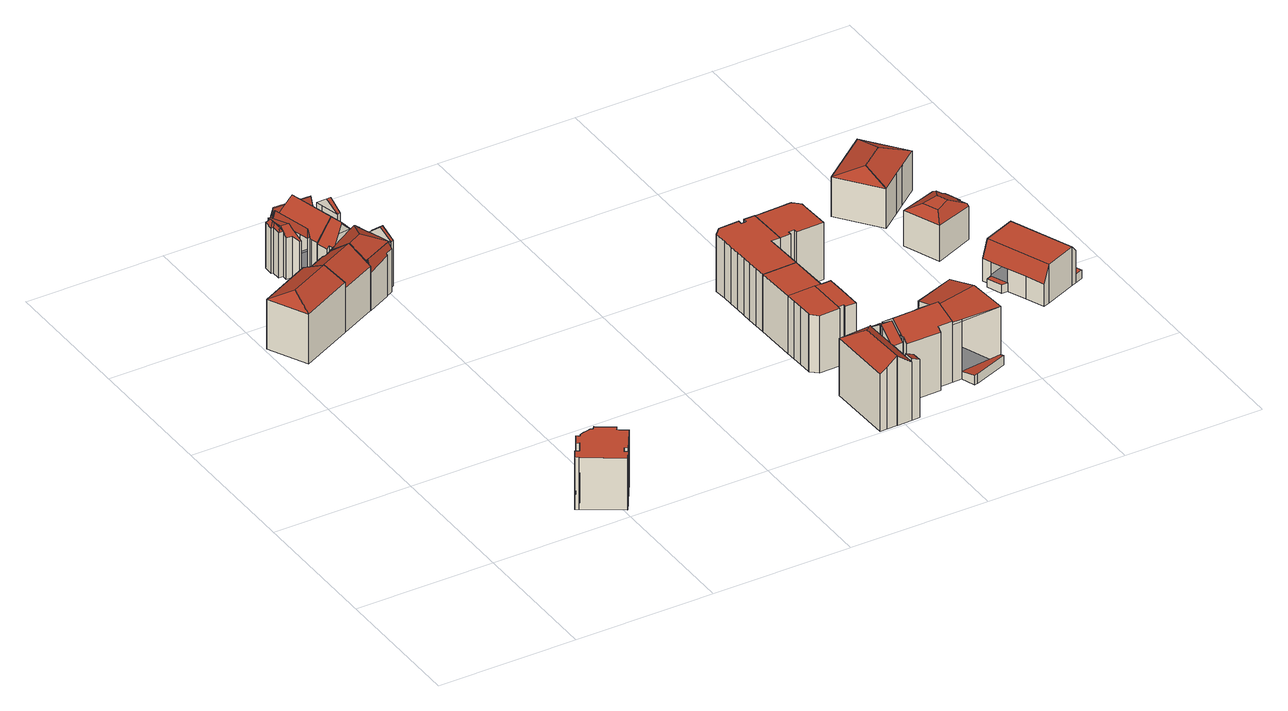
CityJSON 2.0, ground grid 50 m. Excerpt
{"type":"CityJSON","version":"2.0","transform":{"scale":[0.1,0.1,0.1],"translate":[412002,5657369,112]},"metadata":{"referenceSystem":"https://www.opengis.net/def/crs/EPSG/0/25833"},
"CityObjects":{
"building1":{"type":"Building","attributes":{"Dachtyp_tdc":"tdcPolyFlatRoof","Gemeindeschluessel":14612000,"Dachneigung":0,"QualitaetDacherkennung":42,"Geometrietyp2DReferenz":"3000","measuredHeight":19.57,"function":"31001_9998","roofType":"1000"},"geometry":[{"type":"Solid","lod":"2","boundaries":[[[[0,1,2,3]],[[1,4,5,2]],[[4,6,7,5]],[[6,8,9,7]],[[8,10,11,9]],[[10,12,13,11]],[[12,14,15,13]],[[12,10,8,6,4,1,0,16,17,18,19,20,21,22,23,24,25,26,27,28,29,30,31,32,33,34,35,14]],[[15,36,37,38,39,40,41,42,43,44,45,46,47,48,49,50,51,52,53,54,55,3,2,5,7,9,11,13]],[[14,35,36,15]],[[35,34,37,36]],[[34,33,38,37]],[[33,32,39,38]],[[32,31,40,39]],[[31,30,41,40]],[[30,29,42,41]],[[29,28,43,42]],[[28,27,44,43]],[[27,26,45,44]],[[26,25,46,45]],[[25,24,47,46]],[[24,23,48,47]],[[23,22,49,48]],[[22,21,50,49]],[[21,20,51,50]],[[20,19,52,51]],[[19,18,53,52]],[[18,17,54,53]],[[17,16,55,54]],[[16,0,3,55]]]],"semantics":{"surfaces":[{"type":"WallSurface"},{"type":"RoofSurface"},{"type":"GroundSurface"}],"values":[[0,0,0,0,0,0,0,1,2,0,0,0,0,0,0,0,0,0,0,0,0,0,0,0,0,0,0,0,0,0]]}}]},
"building2":{"type":"Building","attributes":{"Dachtyp_tdc":"tdcHipAndGableRoof","Gemeindeschluessel":14612000,"Dachneigung":25.98,"QualitaetDacherkennung":74,"Geometrietyp2DReferenz":"3000","measuredHeight":22.42,"function":"31001_9998","roofType":"5000"},"geometry":[{"type":"Solid","lod":"2","boundaries":[[[[56,57,58,59]],[[57,60,61,58]],[[60,62,63,61]],[[62,56,59,63]],[[60,57,64]],[[56,62,65]],[[57,56,65,64]],[[62,60,64,65]],[[59,58,61,63]]]],"semantics":{"surfaces":[{"type":"WallSurface"},{"type":"RoofSurface"},{"type":"GroundSurface"}],"values":[[0,0,0,0,1,0,1,1,2]]}}]},
"building3":{"type":"Building","attributes":{"Gemeindeschluessel":14612000,"Geometrietyp2DReferenz":"3000","function":"31001_9998","roofType":"9999"},"children":["building3-1","building3-2"]},
"building3-1":{"type":"BuildingPart","attributes":{"Dachtyp_tdc":"tdcGableRoof","Dachneigung":25.85,"QualitaetDacherkennung":44,"Geometrietyp2DReferenz":"3000","measuredHeight":4.5,"roofType":"3100"},"parents":["building3"],"geometry":[{"type":"MultiSurface","lod":"2","boundaries":[[[66,67,68,69]],[[67,70,71,68]],[[70,72,73,71]],[[72,74,75,73]],[[74,76,77,75]],[[78,79,80]],[[78,81,82,79]],[[81,83,84,82]],[[83,85,86,84]],[[85,87,88,86]],[[87,89,90,88]],[[89,91,92,90]],[[91,93,94,92]],[[93,66,69,94]],[[89,87,85,83,81,78,95]],[[95,96,76,74,72,70,67,66,93,91,89]],[[69,68,71,73,75,77,97,98,79,82,84,86,88,90,92,94]]],"semantics":{"surfaces":[{"type":"WallSurface"},{"type":"RoofSurface"},{"type":"GroundSurface"}],"values":[0,0,0,0,0,0,0,0,0,0,0,0,0,0,1,1,2]}}]},
"building3-2":{"type":"BuildingPart","attributes":{"Dachtyp_tdc":"tdcGableRoof","Dachneigung":18.68,"QualitaetDacherkennung":45,"Geometrietyp2DReferenz":"3000","measuredHeight":4.35,"roofType":"3100"},"parents":["building3"],"geometry":[{"type":"MultiSurface","lod":"2","boundaries":[[[99,100,101,102]],[[100,103,104,101]],[[103,80,79,104]],[[105,106,77,76]],[[105,107,108,106]],[[107,109,110,108]],[[109,111,112,110]],[[111,113,114,112]],[[113,115,116,114]],[[115,117,118,116]],[[117,119,120,118]],[[119,121,122,120]],[[121,99,102,122]],[[117,115,113,111,109,107,105,76,96,105,123,124]],[[124,80,103,100,99,121,119,117]],[[102,101,104,79,98,97,106,77,106,108,110,112,114,116,118,120,122]]],"semantics":{"surfaces":[{"type":"WallSurface"},{"type":"RoofSurface"},{"type":"GroundSurface"}],"values":[0,0,0,0,0,0,0,0,0,0,0,0,0,1,1,2]}}]},
"building4":{"type":"Building","attributes":{"Dachtyp_tdc":"tdcFreeFormRoof","Gemeindeschluessel":14612000,"Dachneigung":36.76,"QualitaetDacherkennung":71,"Geometrietyp2DReferenz":"3000","measuredHeight":22.38,"function":"31001_9998","roofType":"5000"},"geometry":[{"type":"Solid","lod":"2","boundaries":[[[[125,126,127,128]],[[126,129,59,127]],[[129,130,63,59]],[[129,126,131,132]],[[131,125,133,134,130,132]],[[130,129,132]],[[126,125,131]],[[63,135,136,128,127,59]],[[130,134,135,63]],[[134,133,136,135]],[[133,125,128,136]]]],"semantics":{"surfaces":[{"type":"WallSurface"},{"type":"RoofSurface"},{"type":"GroundSurface"}],"values":[[0,0,0,1,1,0,0,2,0,0,0]]}}]},
"building5":{"type":"Building","attributes":{"Gemeindeschluessel":14612000,"Geometrietyp2DReferenz":"3000","function":"31001_9998","roofType":"9999"},"children":["building5-1","building5-2","building5-3","building5-4","building5-5","building5-6"]},
"building5-1":{"type":"BuildingPart","attributes":{"Dachtyp_tdc":"tdcFreeFormRoof","Dachneigung":81.73,"QualitaetDacherkennung":39,"Geometrietyp2DReferenz":"3000","measuredHeight":20.29,"roofType":"5000"},"parents":["building5"],"geometry":[{"type":"MultiSurface","lod":"2","boundaries":[[[137,138,139,140]],[[138,141,142,139]],[[141,143,144,142]],[[143,145,146,144]],[[145,147,148,146]],[[147,149,150,148]],[[149,151,152,153,154,150]],[[149,147,145,143,141,138,137,155,156]],[[137,157,155]],[[157,158,159,160,151,156,155]],[[151,149,156]],[[140,139,142,144,146,148,150,154,161,162]]],"semantics":{"surfaces":[{"type":"WallSurface"},{"type":"RoofSurface"},{"type":"GroundSurface"}],"values":[0,0,0,0,0,0,0,1,1,1,1,2]}}]},
"building5-2":{"type":"BuildingPart","attributes":{"Dachtyp_tdc":"tdcGableRoof","Dachneigung":38.11,"QualitaetDacherkennung":64,"Geometrietyp2DReferenz":"3000","measuredHeight":20.78,"roofType":"3100"},"parents":["building5"],"geometry":[{"type":"MultiSurface","lod":"2","boundaries":[[[163,164,165,166,167]],[[164,168,169,165]],[[168,170,171,172,169]],[[168,164,173]],[[163,170,174]],[[164,163,174,173]],[[170,168,173,174]],[[166,165,169,172]]],"semantics":{"surfaces":[{"type":"WallSurface"},{"type":"RoofSurface"},{"type":"GroundSurface"}],"values":[0,0,0,0,0,1,1,2]}}]},
"building5-3":{"type":"BuildingPart","attributes":{"Dachtyp_tdc":"tdcGableRoof","Dachneigung":45.44,"QualitaetDacherkennung":45,"Geometrietyp2DReferenz":"3000","measuredHeight":23.15,"roofType":"3100"},"parents":["building5"],"geometry":[{"type":"MultiSurface","lod":"2","boundaries":[[[171,175,176,172]],[[175,177,178,176]],[[177,179,180,178]],[[179,181,182,180]],[[181,183,184,182]],[[183,185,186,184]],[[153,167,166,154]],[[175,171,167,152,160,187,188,177]],[[185,183,181,179,188,187,159,189]],[[153,152,167]],[[177,188,179]],[[172,176,178,180,182,184,186,161,154,166]]],"semantics":{"surfaces":[{"type":"WallSurface"},{"type":"RoofSurface"},{"type":"GroundSurface"}],"values":[0,0,0,0,0,0,0,1,1,0,0,2]}}]},
"building5-4":{"type":"BuildingPart","attributes":{"Dachtyp_tdc":"tdcFreeFormRoof","Dachneigung":83.41,"QualitaetDacherkennung":48,"Geometrietyp2DReferenz":"3000","measuredHeight":19.82,"roofType":"5000"},"parents":["building5"],"geometry":[{"type":"MultiSurface","lod":"2","boundaries":[[[190,191,192,186,185]],[[193,194,195]],[[196,193,195,197,198,191]],[[196,191,190]],[[193,196,190,194]],[[186,192,199,200,162,161]]],"semantics":{"surfaces":[{"type":"WallSurface"},{"type":"RoofSurface"},{"type":"GroundSurface"}],"values":[0,1,1,1,1,2]}}]},
"building5-5":{"type":"BuildingPart","attributes":{"Dachtyp_tdc":"tdcGableRoof","Dachneigung":36.3,"QualitaetDacherkennung":21,"Geometrietyp2DReferenz":"3000","measuredHeight":18.09,"roofType":"3100"},"parents":["building5"],"geometry":[{"type":"MultiSurface","lod":"2","boundaries":[[[201,202,203,204]],[[202,205,206,203]],[[205,207,206]],[[208,209,210]],[[208,211,212,209]],[[211,213,137,140,212]],[[214,215,216,199]],[[215,201,204,216]],[[217,213,211,208,218]],[[218,205,202,201,215,214,198,217]],[[204,203,206,219,209,212,140,162,200,199,216]]],"semantics":{"surfaces":[{"type":"WallSurface"},{"type":"RoofSurface"},{"type":"GroundSurface"}],"values":[0,0,0,0,0,0,0,0,1,1,2]}}]},
"building5-6":{"type":"BuildingPart","attributes":{"Dachtyp_tdc":"tdcFreeFormRoof","Dachneigung":55.7,"QualitaetDacherkennung":13,"Geometrietyp2DReferenz":"3000","measuredHeight":18.67,"roofType":"5000"},"parents":["building5"],"geometry":[{"type":"MultiSurface","lod":"2","boundaries":[[[220,221,222,223]],[[221,210,209,222]],[[207,224,225,206]],[[224,226,227,225]],[[226,220,223,227]],[[228,229,226,224]],[[228,224,207]],[[230,231,229,228,207,232,210]],[[230,210,221]],[[231,230,221,220]],[[229,231,220,226]],[[223,222,209,219,206,225,227]]],"semantics":{"surfaces":[{"type":"WallSurface"},{"type":"RoofSurface"},{"type":"GroundSurface"}],"values":[0,0,0,0,0,1,1,1,1,1,1,2]}}]},
"building6":{"type":"Building","attributes":{"Gemeindeschluessel":14612000,"Geometrietyp2DReferenz":"3000","function":"31001_9998","roofType":"9999"},"children":["building6-1","building6-2","building6-3","building6-4"]},
"building6-1":{"type":"BuildingPart","attributes":{"Dachtyp_tdc":"tdcFreeFormRoof","Dachneigung":74.92,"QualitaetDacherkennung":21,"Geometrietyp2DReferenz":"3000","measuredHeight":18.98,"roofType":"5000"},"parents":["building6"],"geometry":[{"type":"MultiSurface","lod":"2","boundaries":[[[233,234,235,236]],[[234,237,238,235]],[[237,239,240,238]],[[239,241,242,240]],[[241,243,244,242]],[[243,245,246,244]],[[247,233,236,248]],[[243,241,239,237,234,233,249]],[[233,247,249]],[[247,245,243,249]],[[236,235,238,240,242,244,246,248]]],"semantics":{"surfaces":[{"type":"WallSurface"},{"type":"RoofSurface"},{"type":"GroundSurface"}],"values":[0,0,0,0,0,0,0,1,1,1,2]}}]},
"building6-2":{"type":"BuildingPart","attributes":{"Dachtyp_tdc":"tdcGableRoof","Dachneigung":38.76,"QualitaetDacherkennung":41,"Geometrietyp2DReferenz":"3000","measuredHeight":20.73,"roofType":"3100"},"parents":["building6"],"geometry":[{"type":"MultiSurface","lod":"2","boundaries":[[[250,251,252,253,254]],[[251,255,256,252]],[[255,257,258,256]],[[255,251,259]],[[250,260,257,261]],[[251,250,261,259]],[[257,255,259,261]],[[253,252,256,258]]],"semantics":{"surfaces":[{"type":"WallSurface"},{"type":"RoofSurface"},{"type":"GroundSurface"}],"values":[0,0,0,0,0,1,1,2]}}]},
"building6-3":{"type":"BuildingPart","attributes":{"Dachtyp_tdc":"tdcHipAndGableRoof","Dachneigung":34.8,"QualitaetDacherkennung":24,"Geometrietyp2DReferenz":"3000","measuredHeight":22.29,"roofType":"5000"},"parents":["building6"],"geometry":[{"type":"MultiSurface","lod":"2","boundaries":[[[262,263,264,265]],[[263,266,267,268,264]],[[269,270,271,272,273]],[[270,274,275,271]],[[274,254,253,275]],[[276,277,247,248,258,257]],[[278,262,265,246,245]],[[276,260,254,274,270,269,279,280]],[[279,281,282,283,266,263,262,280]],[[262,278,277,276,280]],[[265,264,268,284,285,272,271,275,253,258,248,246]]],"semantics":{"surfaces":[{"type":"WallSurface"},{"type":"RoofSurface"},{"type":"GroundSurface"}],"values":[0,0,0,0,0,0,0,1,1,1,2]}}]},
"building6-4":{"type":"BuildingPart","attributes":{"Dachtyp_tdc":"tdcGableRoof","Dachneigung":50.47,"QualitaetDacherkennung":64,"Geometrietyp2DReferenz":"3000","measuredHeight":23.07,"roofType":"3100"},"parents":["building6"],"geometry":[{"type":"MultiSurface","lod":"2","boundaries":[[[286,273,272,287]],[[267,288,289,268]],[[288,290,291,289]],[[290,292,293,291]],[[292,188,294,293]],[[188,295,296,294]],[[295,297,298,296]],[[297,286,287,298]],[[188,292,290,288,267,283,299]],[[299,281,300,273,286,297,295,188]],[[287,272,285,284,268,289,291,293,294,296,298]]],"semantics":{"surfaces":[{"type":"WallSurface"},{"type":"RoofSurface"},{"type":"GroundSurface"}],"values":[0,0,0,0,0,0,0,0,1,1,2]}}]},
"building7":{"type":"Building","attributes":{"Gemeindeschluessel":14612000,"Geometrietyp2DReferenz":"3000","function":"31001_9998","roofType":"9999"},"children":["building7-1","building7-2","building7-3"]},
"building7-1":{"type":"BuildingPart","attributes":{"Dachtyp_tdc":"tdcGableRoof","Dachneigung":36,"QualitaetDacherkennung":92,"Geometrietyp2DReferenz":"3000","measuredHeight":26.16,"roofType":"3100"},"parents":["building7"],"geometry":[{"type":"MultiSurface","lod":"2","boundaries":[[[301,302,303,304]],[[305,306,307,308]],[[306,309,310,307]],[[309,311,312,310]],[[311,313,314,312]],[[313,301,304,314]],[[315,316,309,306,305,317,318]],[[301,319,315,318,320,302]],[[313,319,301]],[[311,316,315,319,313]],[[309,316,311]],[[304,303,308,307,310,312,314]]],"semantics":{"surfaces":[{"type":"WallSurface"},{"type":"RoofSurface"},{"type":"GroundSurface"}],"values":[0,0,0,0,0,0,1,1,0,0,0,2]}}]},
"building7-2":{"type":"BuildingPart","attributes":{"Dachtyp_tdc":"tdcHipAndGableRoof","Dachneigung":38.41,"QualitaetDacherkennung":63,"Geometrietyp2DReferenz":"3000","measuredHeight":26.2,"roofType":"5000"},"parents":["building7"],"geometry":[{"type":"MultiSurface","lod":"2","boundaries":[[[321,322,323,324]],[[322,325,326,323]],[[325,327,328,326]],[[327,329,330,328]],[[329,331,332,330]],[[331,333,334,332]],[[333,335,305,308,334]],[[336,337,338,303,302]],[[333,331,339]],[[331,329,327,325,339]],[[325,322,321,337,336,320,317,335,333,339]],[[338,324,323,326,328,330,332,334,308,303]]],"semantics":{"surfaces":[{"type":"WallSurface"},{"type":"RoofSurface"},{"type":"GroundSurface"}],"values":[0,0,0,0,0,0,0,0,1,1,1,2]}}]},
"building7-3":{"type":"BuildingPart","attributes":{"Dachtyp_tdc":"tdcPolyFlatRoof","Dachneigung":26.64,"QualitaetDacherkennung":100,"Geometrietyp2DReferenz":"3000","measuredHeight":23.22,"roofType":"2100"},"parents":["building7"],"geometry":[{"type":"MultiSurface","lod":"2","boundaries":[[[340,341,342,343]],[[341,344,321,324,342]],[[345,340,343,338,337]],[[345,344,341,340]],[[343,342,324,338]]],"semantics":{"surfaces":[{"type":"WallSurface"},{"type":"RoofSurface"},{"type":"GroundSurface"}],"values":[0,0,0,1,2]}}]},
"building8":{"type":"Building","attributes":{"Gemeindeschluessel":14612000,"Geometrietyp2DReferenz":"3000","function":"31001_9998","roofType":"9999"},"children":["building8-1","building8-2","building8-3"]},
"building8-1":{"type":"BuildingPart","attributes":{"Dachtyp_tdc":"tdcPolyFlatRoof","Dachneigung":0,"QualitaetDacherkennung":44,"Geometrietyp2DReferenz":"3000","measuredHeight":21.43,"roofType":"1000"},"parents":["building8"],"geometry":[{"type":"MultiSurface","lod":"2","boundaries":[[[346,347,348,349]],[[350,351,352,353]],[[351,346,349,352]],[[351,350,354,347,346]],[[349,348,355,353,352]]],"semantics":{"surfaces":[{"type":"WallSurface"},{"type":"RoofSurface"},{"type":"GroundSurface"}],"values":[0,0,0,1,2]}}]},
"building8-2":{"type":"BuildingPart","attributes":{"Dachtyp_tdc":"tdcPolyFlatRoof","Dachneigung":0,"QualitaetDacherkennung":56,"Geometrietyp2DReferenz":"3000","measuredHeight":21.45,"roofType":"1000"},"parents":["building8"],"geometry":[{"type":"MultiSurface","lod":"2","boundaries":[[[356,357,348,347]],[[356,358,359,357]],[[358,360,361,359]],[[360,362,363,361]],[[362,364,365,363]],[[364,366,367,365]],[[366,368,369,367]],[[368,370,371,369]],[[370,368,366,364,362,360,358,356,347,354]],[[355,348,357,359,361,363,365,367,369,371]]],"semantics":{"surfaces":[{"type":"WallSurface"},{"type":"RoofSurface"},{"type":"GroundSurface"}],"values":[0,0,0,0,0,0,0,0,1,2]}}]},
"building8-3":{"type":"BuildingPart","attributes":{"Dachtyp_tdc":"tdcPolyFlatRoof","Dachneigung":0,"QualitaetDacherkennung":40,"Geometrietyp2DReferenz":"3000","measuredHeight":21.57,"roofType":"1000"},"parents":["building8"],"geometry":[{"type":"MultiSurface","lod":"2","boundaries":[[[372,373,374,371,370]],[[373,375,376,374]],[[375,377,378,376]],[[377,379,380,378]],[[379,381,382,380]],[[381,383,384,382]],[[383,385,350,353,384]],[[385,383,381,379,377,375,373,372,386]],[[355,371,374,376,378,380,382,384,353]]],"semantics":{"surfaces":[{"type":"WallSurface"},{"type":"RoofSurface"},{"type":"GroundSurface"}],"values":[0,0,0,0,0,0,0,1,2]}}]},
"building9":{"type":"Building","attributes":{"Dachtyp_tdc":"tdcPolyFlatRoof","Gemeindeschluessel":14612000,"Dachneigung":0,"QualitaetDacherkennung":51,"Geometrietyp2DReferenz":"3000","measuredHeight":21.41,"function":"31001_9998","roofType":"1000"},"geometry":[{"type":"Solid","lod":"2","boundaries":[[[[387,388,389,390]],[[388,391,392,389]],[[391,393,394,392]],[[393,395,396,394]],[[395,397,398,396]],[[397,346,399,398]],[[346,351,400,399]],[[351,401,402,400]],[[401,403,404,402]],[[403,405,406,404]],[[405,407,408,406]],[[407,409,410,408]],[[409,411,412,410]],[[411,413,414,412]],[[413,415,416,414]],[[415,417,418,416]],[[417,419,420,418]],[[419,387,390,420]],[[419,417,415,413,411,409,407,405,403,401,351,346,397,395,393,391,388,387]],[[390,389,392,394,396,398,399,400,402,404,406,408,410,412,414,416,418,420]]]],"semantics":{"surfaces":[{"type":"WallSurface"},{"type":"RoofSurface"},{"type":"GroundSurface"}],"values":[[0,0,0,0,0,0,0,0,0,0,0,0,0,0,0,0,0,0,1,2]]}}]},
"building10":{"type":"Building","attributes":{"Dachtyp_tdc":"tdcFreeFormRoof","Gemeindeschluessel":14612000,"Dachneigung":37.62,"QualitaetDacherkennung":92,"Geometrietyp2DReferenz":"3000","measuredHeight":27.52,"function":"31001_9998","roofType":"5000"},"geometry":[{"type":"Solid","lod":"2","boundaries":[[[[421,422,423,424]],[[422,425,426,423]],[[425,427,428,426]],[[427,429,430,428]],[[429,431,432,430]],[[431,433,434,432]],[[433,435,436,434]],[[435,437,438,436]],[[437,439,440,438]],[[439,421,424,440]],[[439,437,435,433,441,442]],[[427,425,422,421,442,441,431,429]],[[433,431,441]],[[421,439,442]],[[424,423,426,428,430,432,434,436,438,440]]]],"semantics":{"surfaces":[{"type":"WallSurface"},{"type":"RoofSurface"},{"type":"GroundSurface"}],"values":[[0,0,0,0,0,0,0,0,0,0,1,1,0,0,2]]}}]},
"building11":{"type":"Building","attributes":{"Dachtyp_tdc":"tdcPolyFlatRoof","Gemeindeschluessel":14612000,"Dachneigung":0,"QualitaetDacherkennung":48,"Geometrietyp2DReferenz":"3000","measuredHeight":21.56,"function":"31001_9998","roofType":"1000"},"geometry":[{"type":"Solid","lod":"2","boundaries":[[[[443,444,445,446]],[[444,447,448,445]],[[447,449,450,448]],[[449,451,452,450]],[[451,453,454,452]],[[453,455,456,454]],[[455,457,458,456]],[[457,459,460,458]],[[459,461,462,460]],[[461,463,464,462]],[[463,465,466,464]],[[465,467,468,466]],[[467,469,470,468]],[[469,443,446,470]],[[469,467,465,463,461,459,457,455,453,451,449,447,444,443]],[[446,445,448,450,452,454,456,458,460,462,464,466,468,470]]]],"semantics":{"surfaces":[{"type":"WallSurface"},{"type":"RoofSurface"},{"type":"GroundSurface"}],"values":[[0,0,0,0,0,0,0,0,0,0,0,0,0,0,1,2]]}}]},
"building12":{"type":"Building","attributes":{"Gemeindeschluessel":14612000,"Geometrietyp2DReferenz":"3000","function":"31001_9998","roofType":"9999"},"children":["building12-1","building12-2"]},
"building12-1":{"type":"BuildingPart","attributes":{"Dachtyp_tdc":"tdcPolyFlatRoof","Dachneigung":6.9,"QualitaetDacherkennung":29,"Geometrietyp2DReferenz":"3000","measuredHeight":3.65,"roofType":"2100"},"parents":["building12"],"geometry":[{"type":"MultiSurface","lod":"2","boundaries":[[[471,472,473,474]],[[472,475,476,473]],[[475,477,478,476]],[[477,479,480,478]],[[479,481,482,480]],[[479,477,475,472,471,481]],[[482,474,473,476,478,480]]],"semantics":{"surfaces":[{"type":"WallSurface"},{"type":"RoofSurface"},{"type":"GroundSurface"}],"values":[0,0,0,0,0,1,2]}}]},
"building12-2":{"type":"BuildingPart","attributes":{"Dachtyp_tdc":"tdcGableRoof","Dachneigung":17.9,"QualitaetDacherkennung":15,"Geometrietyp2DReferenz":"3000","measuredHeight":25.08,"roofType":"3100"},"parents":["building12"],"geometry":[{"type":"MultiSurface","lod":"2","boundaries":[[[483,484,485,486,487]],[[488,486,485,489]],[[490,489,485,484]],[[491,488,489,490]],[[492,487,486,488,491]],[[493,483,487,492]],[[484,483,493]],[[482,424,440,494,474]],[[493,492,424,482,481]],[[492,491,440,424]],[[491,490,494,440]],[[490,484,471,474,494]]],"semantics":{"surfaces":[{"type":"RoofSurface"},{"type":"WallSurface"},{"type":"GroundSurface"}],"values":[0,0,1,1,1,1,1,2,1,1,1,1]}}]},
"building13":{"type":"Building","attributes":{"Dachtyp_tdc":"tdcFreeFormRoof","Gemeindeschluessel":14612000,"Dachneigung":29.8,"QualitaetDacherkennung":33,"Geometrietyp2DReferenz":"3000","measuredHeight":16.16,"function":"31001_9998","roofType":"5000"},"geometry":[{"type":"Solid","lod":"2","boundaries":[[[[495,496,497,498]],[[496,499,500,497]],[[499,501,502,500]],[[501,503,504,502]],[[503,505,506,504]],[[505,507,508,506]],[[507,509,510,508]],[[509,495,498,510]],[[503,501,511,512,513,514,507,505]],[[509,514,513,515,495]],[[495,515,516,496]],[[512,511,499,496,516]],[[515,513,512,516]],[[509,507,514]],[[501,499,511]],[[498,497,500,502,504,506,508,510]]]],"semantics":{"surfaces":[{"type":"WallSurface"},{"type":"RoofSurface"},{"type":"GroundSurface"}],"values":[[0,0,0,0,0,0,0,0,1,1,1,1,1,0,0,2]]}}]},
"building14":{"type":"Building","attributes":{"name":"Dresden School of Management","Dachtyp_tdc":"tdcFreeFormRoof","Gemeindeschluessel":14612000,"Dachneigung":17.14,"QualitaetDacherkennung":80,"Geometrietyp2DReferenz":"3000","measuredHeight":17.68,"function":"31001_3021","roofType":"5000"},"geometry":[{"type":"Solid","lod":"2","boundaries":[[[[517,518,519,520]],[[518,521,522,519]],[[521,523,524,522]],[[523,525,526,524]],[[525,527,528,526]],[[527,517,520,528]],[[529,525,523]],[[530,518,531]],[[521,518,530]],[[530,529,523,521]],[[527,525,529,530,531,517]],[[518,517,531]],[[520,519,522,524,526,528]]]],"semantics":{"surfaces":[{"type":"WallSurface"},{"type":"RoofSurface"},{"type":"GroundSurface"}],"values":[[0,0,0,0,0,0,1,1,1,1,1,0,2]]}}]},
"building15":{"type":"Building","attributes":{"Gemeindeschluessel":14612000,"Geometrietyp2DReferenz":"3000","function":"31001_9998","roofType":"9999"},"children":["building15-1","building15-2","building15-3"]},
"building15-1":{"type":"BuildingPart","attributes":{"Dachtyp_tdc":"tdcPolyFlatRoof","Dachneigung":0,"QualitaetDacherkennung":55,"Geometrietyp2DReferenz":"3000","measuredHeight":3.1,"roofType":"1000"},"parents":["building15"],"geometry":[{"type":"MultiSurface","lod":"2","boundaries":[[[532,533,534,535]],[[533,536,537,534]],[[536,538,539,537]],[[538,536,533,532]],[[535,534,537,539]]],"semantics":{"surfaces":[{"type":"WallSurface"},{"type":"RoofSurface"},{"type":"GroundSurface"}],"values":[0,0,0,1,2]}}]},
"building15-2":{"type":"BuildingPart","attributes":{"Dachtyp_tdc":"tdcCutGableRoof","Dachneigung":0.005,"QualitaetDacherkennung":49,"Geometrietyp2DReferenz":"3000","measuredHeight":14.62,"roofType":"9999"},"parents":["building15"],"geometry":[{"type":"MultiSurface","lod":"2","boundaries":[[[540,541,542,543,544]],[[545,546,547,548,549]],[[546,550,551,547]],[[550,552,553,551]],[[552,554,555,553]],[[554,556,532,535,555]],[[557,558,559,539,538]],[[558,560,561,559]],[[560,562,563,561]],[[562,540,544,563]],[[546,545,541,540,562]],[[560,558,557,556,554,552,550]],[[562,560,550,546]],[[544,543,548,547,551,553,555,535,539,559,561,563]]],"semantics":{"surfaces":[{"type":"WallSurface"},{"type":"RoofSurface"},{"type":"GroundSurface"}],"values":[0,0,0,0,0,0,0,0,0,0,1,1,1,2]}}]},
"building15-3":{"type":"BuildingPart","attributes":{"Dachtyp_tdc":"tdcPolyFlatRoof","Dachneigung":0,"QualitaetDacherkennung":85,"Geometrietyp2DReferenz":"3000","measuredHeight":3.17,"roofType":"1000"},"parents":["building15"],"geometry":[{"type":"MultiSurface","lod":"2","boundaries":[[[542,564,565,543]],[[564,566,567,565]],[[566,549,548,567]],[[549,566,564,542]],[[543,565,567,548]]],"semantics":{"surfaces":[{"type":"WallSurface"},{"type":"RoofSurface"},{"type":"GroundSurface"}],"values":[0,0,0,1,2]}}]}
},
"vertices":[
[492,231,205],[501,226,205],[501,226,10],[492,231,10],[508,237,205],[508,237,10],[552,209,205],[552,209,10],[564,201,205],[564,201,10],[569,198,205],[569,198,10],[562,186,205],[562,186,10],[595,164,205],[595,164,10],[483,229,205],[463,225,205],[451,222,205],[446,214,205],[439,219,205],[434,222,205],[414,189,205],[425,182,205],[401,143,205],[388,151,205],[369,120,205],[381,112,205],[508,31,205],[529,63,205],[519,69,205],[530,86,205],[540,79,205],[558,107,205],[568,122,205],[583,146,205],[583,146,10],[568,122,10],[558,107,10],[540,79,10],[530,86,10],[519,69,10],[529,63,10],[508,31,10],[381,112,10],[369,120,10],[388,151,10],[401,143,10],[425,182,10],[414,189,10],[434,222,10],[439,219,10],[446,214,10],[451,222,10],[463,225,10],[483,229,10],
[267,1341,193],[78,1247,193],[78,1247,6],[267,1341,6],[9,1387,193],[9,1387,6],[199,1481,193],[199,1481,6],[84,1338,231],[233,1411,231],
[580,205,52],[570,211,52],[570,211,20],[580,205,20],[564,201,47],[564,201,20],[552,209,47],[552,209,20],[558,219,52],[558,219,20],[546,226,52],[546,226,20],[571,266,57],[571,266,20],[571,266,56],[575,272,54],[575,272,20],[609,250,54],[609,250,20],[605,244,57],[605,244,20],[611,240,57],[611,240,20],[600,223,65],[600,223,20],[590,207,56],[590,207,20],[584,211,56],[584,211,20],[560,248,65],[548,230,54],[560,248,20],[560,249,20],
[538,296,54],[573,274,54],[573,274,20],[538,296,20],[569,268,56],[569,268,20],[550,232,55],[550,232,20],[547,234,55],[547,234,20],[543,228,52],[543,228,20],[509,250,53],[509,250,20],[513,256,56],[513,256,20],[507,260,56],[507,260,20],[517,276,63],[517,276,20],[528,293,56],[528,293,20],[534,290,56],[534,290,20],[560,248,63],[560,249,63],
[332,1536,178],[398,1405,171],[398,1405,6],[332,1536,6],[267,1341,171],[199,1481,170],[362,1476,230],[232,1412,230],[305,1522,178],[300,1532,169],[300,1532,6],[305,1522,6],
[271,1801,170],[303,1801,171],[303,1801,6],[271,1801,6],[303,1805,143],[303,1805,6],[340,1804,142],[340,1804,6],[380,1804,142],[380,1804,6],[380,1800,170],[380,1800,6],[418,1800,170],[418,1800,6],[418,1789,170],[418,1789,165],[418,1789,153],[418,1789,6],[278,1795,209],[413,1794,207],[274,1790,170],[281,1790,170],[283,1790,170],[413,1789,170],[281,1790,6],[274,1790,6],
[432,1789,178],[451,1788,179],[451,1788,6],[432,1789,6],[432,1789,151],[465,1701,179],[465,1701,6],[455,1698,178],[455,1698,151],[455,1698,6],[458,1745,214],[443,1744,214],
[466,1652,151],[466,1652,6],[468,1644,151],[468,1644,6],[326,1609,168],[326,1609,6],[326,1610,168],[326,1610,6],[320,1632,168],[320,1632,6],[318,1641,168],[318,1641,6],[344,1789,238],[385,1623,238],[281,1790,168],
[318,1641,172],[311,1640,172],[311,1640,6],[278,1786,203],[281,1790,172],[274,1790,172],[313,1644,204],[290,1722,172],[295,1701,172],[304,1668,6],[290,1722,6],
[282,1688,162],[262,1689,162],[262,1689,6],[282,1688,6],[262,1708,177],[262,1708,6],[262,1708,176],[262,1778,177],[262,1778,6],[262,1778,176],[263,1801,172],[263,1801,6],[271,1801,172],[304,1668,148],[299,1668,148],[299,1668,6],[290,1722,187],[262,1723,187],[262,1723,6],
[239,1741,176],[240,1778,176],[240,1778,6],[239,1741,6],[245,1708,176],[245,1708,6],[246,1741,176],[246,1741,6],[254,1717,188],[254,1749,188],[251,1767,193],[251,1753,193],[262,1723,176],
[507,1458,168],[481,1446,168],[481,1446,7],[507,1458,7],[482,1444,160],[482,1444,7],[399,1404,148],[399,1404,7],[398,1405,153],[398,1405,7],[393,1415,194],[393,1415,7],[390,1421,168],[390,1421,7],[501,1472,168],[501,1472,7],[497,1462,197],
[490,1563,179],[502,1567,180],[502,1567,7],[490,1563,7],[490,1563,176],[529,1485,178],[529,1485,7],[517,1479,178],[517,1479,7],[515,1527,214],[511,1498,178],[503,1522,214],
[364,1474,230],[332,1536,181],[332,1536,7],[364,1474,7],[350,1547,180],[350,1547,173],[350,1547,7],[477,1629,169],[483,1613,169],[483,1613,7],[477,1629,7],[477,1629,144],[475,1610,175],[475,1610,7],[517,1479,179],[501,1472,180],[390,1421,187],[470,1624,174],[418,1504,230],[451,1612,175],[397,1577,178],[355,1551,180],[397,1577,7],[470,1624,7],
[470,1652,145],[470,1652,7],[345,1568,173],[345,1568,7],[337,1566,164],[337,1566,7],[326,1609,164],[326,1609,7],[385,1623,7],[468,1644,149],[468,1644,7],[466,1652,149],[466,1652,7],[397,1577,238],[470,1624,152],
[1562,117,225],[1524,116,225],[1524,116,10],[1562,117,10],[1520,244,225],[1555,245,225],[1555,245,10],[1520,244,10],[1559,245,225],[1559,245,10],[1559,238,225],[1559,238,10],[1562,121,225],[1562,121,10],[1560,181,271],[1559,238,230],[1520,237,230],[1522,180,271],[1562,121,227],[1523,123,230],
[1527,4,230],[1475,3,269],[1475,3,10],[1527,4,10],[1472,2,272],[1472,2,10],[1436,1,243],[1436,1,10],[1411,1,224],[1411,1,10],[1404,240,224],[1404,240,10],[1519,244,230],[1519,244,10],[1520,244,230],[1524,116,230],[1526,40,230],[1526,40,10],[1466,177,272],
[1556,41,227],[1557,5,227],[1557,5,10],[1556,41,10],[1527,4,242],[1526,40,242],
[1506,670,227],[1510,526,227],[1510,526,12],[1506,670,12],[1386,522,227],[1382,666,227],[1382,666,12],[1386,522,12],[1487,526,227],[1487,526,12],
[1546,527,227],[1546,527,12],[1547,502,227],[1547,502,12],[1548,465,227],[1548,465,12],[1549,429,227],[1549,429,12],[1550,380,227],[1550,380,12],[1510,379,227],[1510,379,12],[1510,389,227],[1510,389,12],[1490,388,227],[1490,388,12],
[1490,388,228],[1490,378,228],[1490,378,12],[1415,375,228],[1415,375,12],[1390,399,228],[1390,399,12],[1390,402,228],[1390,402,12],[1389,447,228],[1389,447,12],[1387,485,228],[1387,485,12],[1386,522,228],[1487,526,228],
[1490,946,227],[1489,960,227],[1489,960,13],[1490,946,13],[1492,960,227],[1492,960,13],[1530,961,227],[1530,961,13],[1534,813,227],[1534,813,13],[1501,812,227],[1501,812,13],[1506,670,13],[1382,666,13],[1380,701,227],[1380,701,13],[1379,739,227],[1379,739,13],[1378,772,227],[1378,772,13],[1377,810,227],[1377,810,13],[1376,846,227],[1376,846,13],[1375,886,227],[1375,886,13],[1373,932,227],[1373,932,13],[1397,957,227],[1397,957,13],[1471,959,227],[1471,959,13],[1471,945,227],[1471,945,13],
[1745,122,238],[1693,120,238],[1693,120,8],[1745,122,8],[1692,104,226],[1692,104,8],[1567,100,227],[1567,100,8],[1567,121,243],[1567,121,8],[1562,121,243],[1562,121,8],[1559,238,234],[1559,238,8],[1684,242,234],[1684,242,8],[1684,252,226],[1684,252,8],[1706,262,220],[1706,262,8],[1561,173,284],[1729,180,284],
[1615,964,226],[1654,965,226],[1654,965,11],[1615,964,11],[1666,965,226],[1666,965,11],[1691,942,226],[1691,942,11],[1691,925,226],[1691,925,11],[1694,856,226],[1694,856,11],[1695,818,226],[1695,818,11],[1595,815,226],[1595,815,11],[1594,829,226],[1594,829,11],[1574,828,226],[1574,828,11],[1574,815,226],[1574,815,11],[1534,813,226],[1534,813,11],[1530,961,226],[1530,961,11],[1568,962,226],[1568,962,11],
[1929,133,43],[1933,123,45],[1933,123,8],[1929,133,8],[1811,77,44],[1811,77,8],[1810,78,44],[1810,78,8],[1799,74,44],[1799,74,8],[1781,124,37],[1781,124,8],
[1781,124,232],[1929,133,225],[1891,232,259],[1725,196,259],[1745,122,234],[1706,262,247],[1856,323,242],[1856,323,225],[1706,262,225],[1745,122,225],[1781,124,225],[1856,323,8],
[2061,724,142],[2008,855,142],[2008,855,7],[2061,724,7],[2149,912,131],[2149,912,7],[2163,879,138],[2163,879,7],[2176,883,130],[2176,883,7],[2199,829,130],[2199,829,7],[2186,823,138],[2186,823,7],[2202,782,131],[2202,782,7],[2154,901,138],[2121,838,168],[2136,801,168],[2199,790,138],[2084,770,166],[2061,826,166],
[2083,1024,154],[2014,970,154],[2014,970,5],[2083,1024,5],[1901,1115,154],[1901,1115,5],[2080,1254,154],[2080,1254,5],[2193,1110,154],[2193,1110,5],[2125,1057,154],[2125,1057,5],[2090,1145,182],[2005,1080,182],[2014,971,154],
[2158,473,36],[2137,473,36],[2137,473,5],[2158,473,5],[2115,527,36],[2115,527,5],[2133,534,36],[2133,534,5],
[2274,626,128],[2339,468,127],[2339,468,37],[2339,468,5],[2274,626,5],[2365,404,127],[2347,397,151],[2347,397,5],[2365,404,5],[2365,404,37],[2235,351,151],[2235,351,5],[2212,342,89],[2212,342,5],[2186,406,90],[2186,406,5],[2158,473,90],[2133,534,90],[2121,564,90],[2121,564,5],[2144,573,151],[2144,573,5],[2256,619,151],[2256,619,5],
[2375,461,37],[2375,461,5],[2394,416,37],[2394,416,5]
]}
